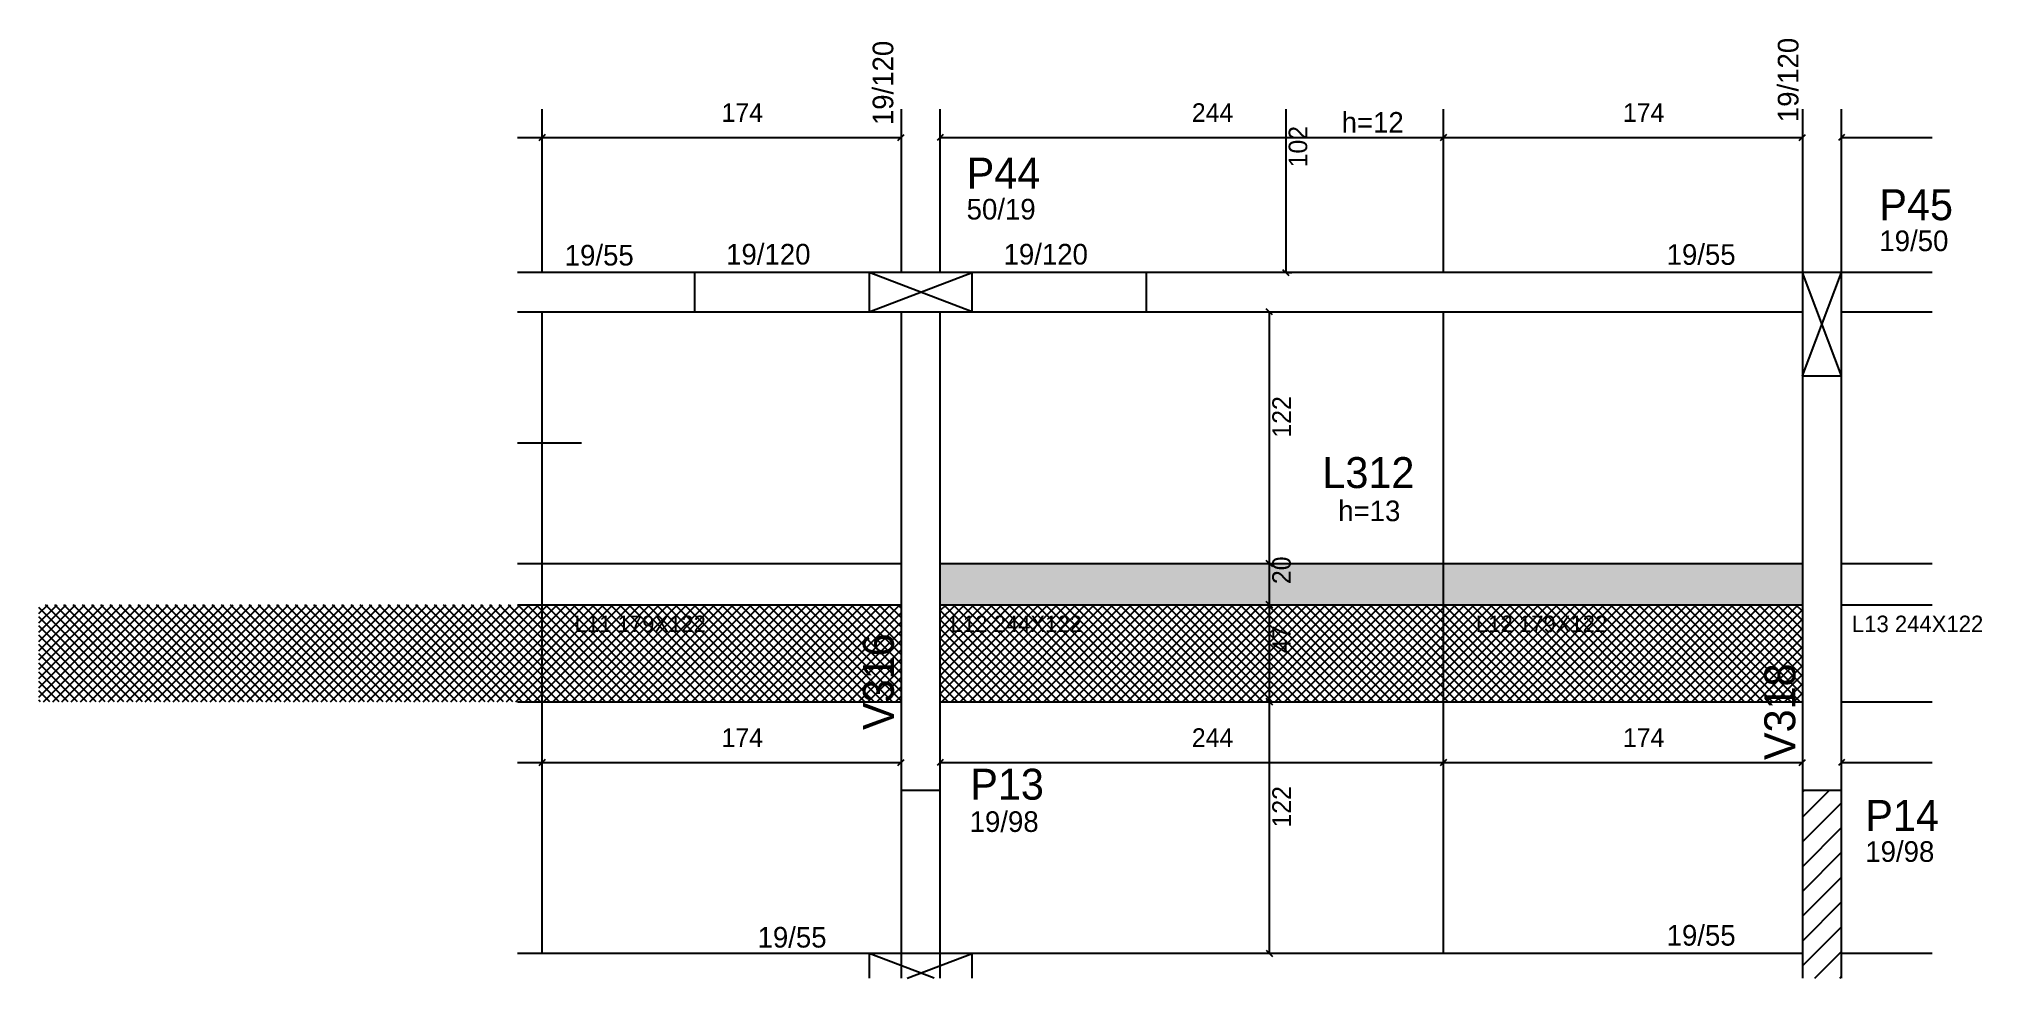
# Model space of a CAD drawing. Header units: metres. Extents: x 3604 to 4546, y 2269 to 2724.
import ezdxf

# ---------------------------------------------------------------- set-up
doc = ezdxf.new("R2010")
doc.units = ezdxf.units.M
for name, color, linetype in [('1', 7, 'Continuous'), ('3', 7, 'Continuous'), ('4', 7, 'Continuous'), ('7', 7, 'Continuous'), ('9', 7, 'Continuous'), ('AUX00', 7, 'Continuous'), ('Hachura', 7, 'Continuous'), ('Painéis', 7, 'Continuous')]:
    doc.layers.add(name, color=color, linetype=linetype)

msp = doc.modelspace()

# ---------------------------------------------------------------- hatches: boundary and pattern name
at = {"layer": '9'}
h = msp.add_hatch(color=7, dxfattribs=at)
h.dxf.hatch_style = 1
h.paths.add_polyline_path([(4478.07, 2280.94), (4478.07, 2280.94), (4478.07, 2405.94), (4478.07, 2405.94), (4478.07, 2280.94)])
at = {"layer": 'Hachura'}
h = msp.add_hatch(color=7, dxfattribs=at)
h.dxf.hatch_style = 1
h.paths.add_polyline_path([(4041.07, 2449.94), (4459.07, 2449.94), (4459.07, 2469.94), (4041.07, 2469.94), (4041.07, 2449.94)])
h = msp.add_hatch(dxfattribs=at)
h.set_pattern_fill('ANSI37')
h.paths.add_polyline_path([(4022.07, 2449.94), (3604.07, 2449.94), (3604.07, 2402.94), (4022.07, 2402.94), (4022.07, 2449.94)])
h = msp.add_hatch(dxfattribs=at)
h.set_pattern_fill('ANSI37')
h.paths.add_polyline_path([(4459.07, 2449.94), (4041.07, 2449.94), (4041.07, 2402.94), (4459.07, 2402.94), (4459.07, 2449.94)])

# ---------------------------------------------------------------- linework, layer by layer
at = {"layer": '1', "color": 1, "lineweight": 25}
for p, q in [((4006.57, 2591.94), (4056.57, 2610.94)), ((4056.57, 2591.94), (4006.57, 2610.94)), ((4459.07, 2560.94), (4478.07, 2610.94)), ((4478.07, 2560.94), (4459.07, 2610.94)), ((4038.15, 2268.94), (4006.57, 2280.94)), ((4024.99, 2268.94), (4056.57, 2280.94))]:
    msp.add_line(p, q, dxfattribs=at)
at = {"layer": '3', "color": 3, "lineweight": 25}
for p, q in [((3922.07, 2591.94), (3922.07, 2610.94)), ((4141.07, 2591.94), (4141.07, 2610.94)), ((3836.07, 2528.46), (3867.15, 2528.46)), ((4459.07, 2346.99), (4472.01, 2359.94)), ((4459.07, 2359.01), (4459.99, 2359.94)), ((4459.07, 2334.97), (4478.07, 2353.97)), ((4459.07, 2322.95), (4478.07, 2341.95)), ((4459.07, 2310.93), (4478.07, 2329.93)), ((4459.07, 2298.91), (4478.07, 2317.91)), ((4459.07, 2286.89), (4478.07, 2305.89)), ((4459.07, 2274.87), (4478.07, 2293.87)), ((4465.16, 2268.94), (4478.07, 2281.85)), ((4477.18, 2268.94), (4478.07, 2269.83))]:
    msp.add_line(p, q, dxfattribs=at)
for points in [[(4022.07, 2690.15), (4022.07, 2610.94)], [(4041.07, 2610.94), (4041.07, 2690.15)], [(4459.07, 2690.15), (4459.07, 2610.94)], [(4478.07, 2610.94), (4478.07, 2690.15)], [(4006.57, 2610.94), (3836.07, 2610.94)], [(4459.07, 2610.94), (4056.57, 2610.94)], [(4522.01, 2610.94), (4478.07, 2610.94)], [(3836.07, 2591.94), (4006.57, 2591.94)], [(4022.07, 2591.94), (4022.07, 2359.94)], [(4041.07, 2359.94), (4041.07, 2591.94)], [(4056.57, 2591.94), (4459.07, 2591.94)], [(4459.07, 2591.94), (4459.07, 2359.94)], [(4478.07, 2591.94), (4522.01, 2591.94)], [(4478.07, 2359.94), (4478.07, 2591.94)], [(4022.07, 2280.94), (3836.07, 2280.94)], [(4459.07, 2280.94), (4041.07, 2280.94)], [(4522.01, 2280.94), (4478.07, 2280.94)]]:
    msp.add_lwpolyline(points, dxfattribs=at)
at = {"layer": '7', "color": 7, "lineweight": 25}
for points in [[(4056.57, 2610.94), (4006.57, 2610.94)], [(4006.57, 2610.94), (4006.57, 2591.94)], [(4056.57, 2591.94), (4056.57, 2610.94)], [(4478.07, 2610.94), (4459.07, 2610.94)], [(4459.07, 2610.94), (4459.07, 2560.94)], [(4478.07, 2560.94), (4478.07, 2610.94)], [(4006.57, 2591.94), (4056.57, 2591.94)], [(4459.07, 2560.94), (4478.07, 2560.94)], [(4041.07, 2359.94), (4022.07, 2359.94)], [(4022.07, 2359.94), (4022.07, 2268.94)], [(4041.07, 2268.94), (4041.07, 2359.94)], [(4478.07, 2359.94), (4459.07, 2359.94)], [(4459.07, 2359.94), (4459.07, 2268.94)], [(4478.07, 2268.94), (4478.07, 2359.94)], [(4056.57, 2280.94), (4006.57, 2280.94)], [(4006.57, 2280.94), (4006.57, 2268.94)], [(4056.57, 2268.94), (4056.57, 2280.94)]]:
    msp.add_lwpolyline(points, dxfattribs=at)
at = {"layer": 'Painéis', "color": 200, "lineweight": 25}
for p, q in [((3848.07, 2610.94), (3848.07, 2690.15)), ((4285.07, 2610.94), (4285.07, 2690.15)), ((3848.07, 2280.94), (3848.07, 2591.94)), ((4285.07, 2280.94), (4285.07, 2591.94)), ((3836.07, 2469.94), (4022.07, 2469.94)), ((4041.07, 2469.94), (4459.07, 2469.94)), ((4478.07, 2469.94), (4522.01, 2469.94)), ((3836.07, 2449.94), (4022.07, 2449.94)), ((4041.07, 2449.94), (4459.07, 2449.94)), ((4478.07, 2449.94), (4522.01, 2449.94)), ((3836.07, 2402.94), (4022.07, 2402.94)), ((4041.07, 2402.94), (4459.07, 2402.94)), ((4478.07, 2402.94), (4522.01, 2402.94))]:
    msp.add_line(p, q, dxfattribs=at)
at = {"layer": 'Painéis', "color": 4, "lineweight": 25}
for p, q in [((4208.6, 2690.15), (4208.6, 2610.94)), ((3836.07, 2676.44), (3848.07, 2676.44)), ((3848.07, 2676.44), (4022.07, 2676.44)), ((4041.07, 2676.44), (4285.07, 2676.44)), ((4285.07, 2676.44), (4459.07, 2676.44)), ((4478.07, 2676.44), (4522.01, 2676.44)), ((4208.9, 2610.94), (4211.6, 2610.94)), ((4200.62, 2591.94), (4200.62, 2469.94)), ((4200.62, 2469.94), (4200.62, 2449.94)), ((4200.62, 2449.94), (4200.62, 2402.94)), ((4200.62, 2402.94), (4200.62, 2280.94)), ((3836.07, 2373.48), (3848.07, 2373.48)), ((3848.07, 2373.48), (4022.07, 2373.48)), ((4041.07, 2373.48), (4285.07, 2373.48)), ((4285.07, 2373.48), (4459.07, 2373.48)), ((4478.07, 2373.48), (4522.01, 2373.48))]:
    msp.add_line(p, q, dxfattribs=at)
at = {"layer": 'Painéis', "color": 0, "lineweight": 25}
for p, q in [((3846.57, 2674.94), (3849.57, 2677.94)), ((3849.57, 2677.94), (3846.57, 2674.94)), ((4020.57, 2674.94), (4023.57, 2677.94)), ((4042.57, 2677.94), (4039.57, 2674.94)), ((4283.57, 2674.94), (4286.57, 2677.94)), ((4286.57, 2677.94), (4283.57, 2674.94)), ((4457.57, 2674.94), (4460.57, 2677.94)), ((4479.57, 2677.94), (4476.57, 2674.94)), ((4207.1, 2612.44), (4210.1, 2609.44)), ((4202.12, 2590.44), (4199.12, 2593.44)), ((4199.12, 2471.44), (4202.12, 2468.44)), ((4202.12, 2468.44), (4199.12, 2471.44)), ((4199.12, 2451.44), (4202.12, 2448.44)), ((4202.12, 2448.44), (4199.12, 2451.44)), ((4199.12, 2404.44), (4202.12, 2401.44)), ((4202.12, 2401.44), (4199.12, 2404.44)), ((3846.57, 2371.98), (3849.57, 2374.98)), ((3849.57, 2374.98), (3846.57, 2371.98)), ((4020.57, 2371.98), (4023.57, 2374.98)), ((4042.57, 2374.98), (4039.57, 2371.98)), ((4283.57, 2371.98), (4286.57, 2374.98)), ((4286.57, 2374.98), (4283.57, 2371.98)), ((4457.57, 2371.98), (4460.57, 2374.98)), ((4479.57, 2374.98), (4476.57, 2371.98)), ((4199.12, 2282.44), (4202.12, 2279.44))]:
    msp.add_line(p, q, dxfattribs=at)

# ---------------------------------------------------------------- texts
at = {"layer": '3', "color": 3, "lineweight": 25}
for p in [(4457.17, 2683.84), (4018.32, 2682.4)]:
    msp.add_text('19/120', height=10, rotation=90, dxfattribs=at).set_placement(p)
for s, p in [('h=12', (4235.69, 2678.74)), ('50/19', (4053.89, 2636.65)), ('19/50', (4496.41, 2621.34)), ('19/55', (3859.02, 2614.35)), ('19/120', (3937.28, 2614.83)), ('19/120', (4071.78, 2614.83)), ('19/55', (4393.26, 2614.69)), ('h=13', (4234.05, 2490.44)), ('19/98', (4055.34, 2339.81)), ('19/98', (4489.58, 2325.3)), ('19/55', (3952.51, 2283.75)), ('19/55', (4393.26, 2284.69))]:
    msp.add_text(s, height=10, dxfattribs=at).set_placement(p)
at = {"layer": '4', "color": 4, "lineweight": 25}
for s, p in [('P44', (4053.89, 2651.65)), ('P45', (4496.41, 2636.34)), ('L312', (4226.36, 2506.48)), ('P13', (4055.65, 2355.44)), ('P14', (4489.58, 2340.3))]:
    msp.add_text(s, height=15, dxfattribs=at).set_placement(p)
for s, p in [('V316', (4018.6, 2389.22)), ('V318', (4455.62, 2374.66))]:
    msp.add_text(s, height=15, rotation=90, dxfattribs=at).set_placement(p)
at = {"layer": 'AUX00', "color": 7, "lineweight": 25}
for s, p in [('L11^J179X122', (3863.79, 2436.65)), ('L12^J244X122', (4046.11, 2436.65)), ('L12^J179X122', (4300.79, 2436.65)), ('L13^J244X122', (4483.11, 2436.65))]:
    msp.add_text(s, height=8, dxfattribs=at).set_placement(p)
at = {"layer": 'Painéis', "color": 240, "lineweight": 25}
for s, p in [('174', (3935.07, 2684)), ('244', (4163.07, 2684)), ('174', (4372.07, 2684)), ('174', (3935.07, 2381.04)), ('244', (4163.07, 2381.04)), ('174', (4372.07, 2381.04))]:
    msp.add_text(s, height=9, dxfattribs=at).set_placement(p)
for s, p in [('102', (4219.01, 2661.94)), ('122', (4211.07, 2530.94)), ('20', (4211.03, 2459.94)), ('47', (4211.06, 2426.44)), ('122', (4211.07, 2341.94))]:
    msp.add_text(s, height=9, rotation=90, dxfattribs=at).set_placement(p)

doc.saveas('drawing.dxf')
